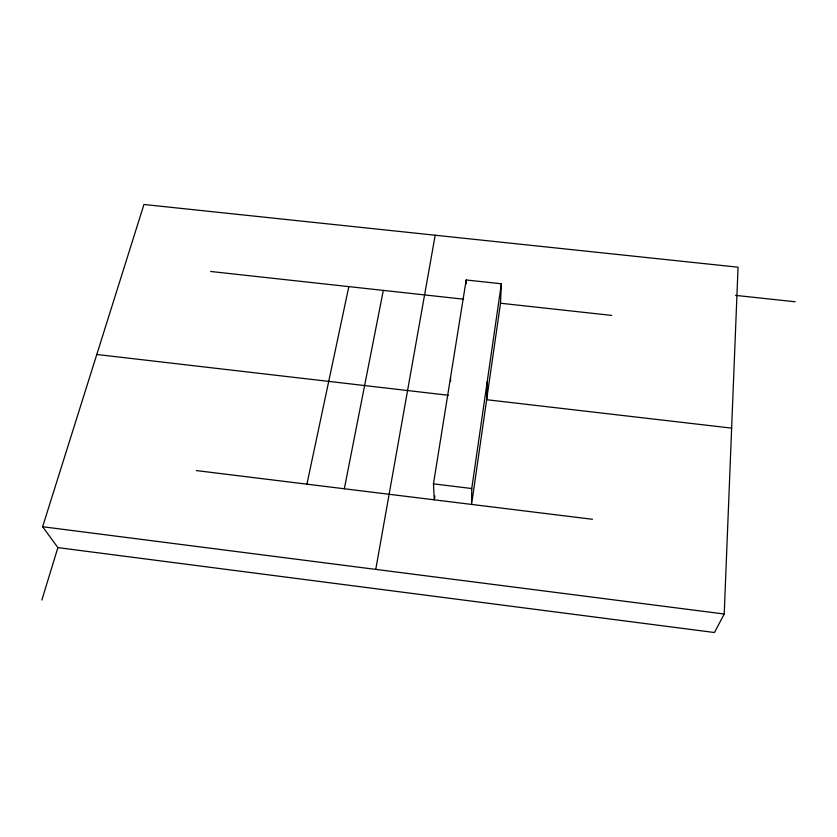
<?xml version="1.0" encoding="UTF-8"?>
<svg xmlns="http://www.w3.org/2000/svg" width="837" height="837" viewBox="0 0 837 837"><rect width="100%" height="100%" fill="white"/><g stroke="black" fill="none" stroke-linecap="round" stroke-linejoin="round"><path stroke-width="1.26" d="M466.199 283.869L466.199 279.976L501.373 283.785L500.516 303.235L471.587 504.418L471.754 488.526L501.373 283.785M487.186 381.85L486.642 399.709L731.632 428.125M724.214 614.013L738.056 267.191L143.954 204.479L42.624 526.735L57.889 547.618L714.442 632.521L724.214 614.013L42.624 526.735M434.884 495.996L434.277 499.835L433.461 483.859L466.199 279.976M375.761 569.39L435.198 235.228M344.331 488.766L383.315 290.387M306.917 484.173L348.83 286.61M41.85 600.066L57.889 547.618M735.566 295.377L795.15 301.78M210.631 271.47L463.572 299.186M500.516 303.235L611.721 315.413M96.789 354.48L448.329 395.263M433.461 483.859L471.754 488.526M196.318 470.572L592.481 519.285M450.526 377.644L450.599 381.484"/></g></svg>
